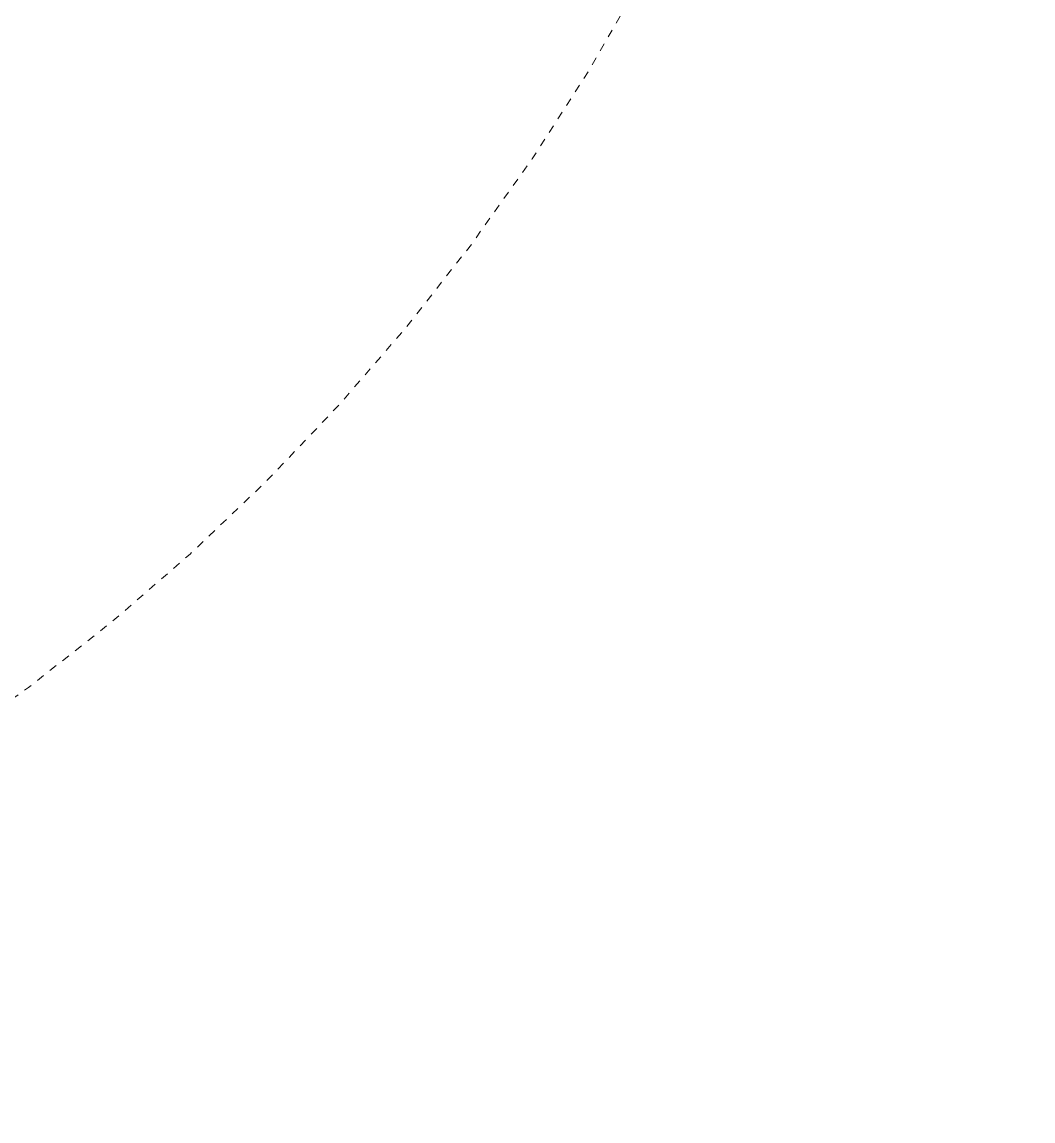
# Model space of a CAD drawing. Header units: inches. Extents: x -10205 to 13964, y -460 to 30702.
# Drawn here: x -2568.92 to -2553.15, y 10786.28 to 10803.41 of the extents above; entities that cross this region are included whole.
import ezdxf

# ---------------------------------------------------------------- set-up
doc = ezdxf.new("R2010")
doc.units = ezdxf.units.IN
doc.header["$MEASUREMENT"] = 0
doc.linetypes.add('Dash', pattern=[0.25, 0.125, -0.125])
for name, color, linetype, lineweight in [('A-GENM', 5, 'Continuous', 9), ('A-GENM-10', 5, 'Continuous', 25), ('A-GENM-HDLN', 13, 'Dash', 9)]:
    doc.layers.add(name, color=color, linetype=linetype, lineweight=lineweight)

# ---------------------------------------------------------------- blocks, each defined once
blk = doc.blocks.new('_THE_ WINDOW _ DOOR - Door - 1st Floor-1770927-SITE PLAN - CAD FILE')
at = {"layer": 'A-GENM'}
h = blk.add_hatch(color=256, dxfattribs=at)
h.paths.add_polyline_path([(17.0125, -0.8125), (17.0125, -4.8125), (19.0125, -4.8125), (19.0125, -0.8125)], flags=0)
h.paths.add_polyline_path([(-17.0125, -0.8125), (-19.0125, -0.8125), (-19.0125, -4.8125), (-17.0125, -4.8125), (-17.0125, -1.7849)], flags=0)
h = blk.add_hatch(color=256, dxfattribs=at)
h.paths.add_polyline_path([(17.0125, -0.8125), (-17.0125, -0.8125), (-17.0125, -2.3125), (17.0125, -2.3125)], flags=0)
h.paths.add_polyline_path([(-17.0125, -4.3125), (-17.0125, -4.8125), (17.0125, -4.8125), (17.0125, -4.3125), (-12.0125, -4.3125)], flags=0)
h = blk.add_hatch(color=256, dxfattribs=at)
h.paths.add_polyline_path([(-12.0125, -2.3125), (-17.0125, -2.3125), (-17.0125, -2.8125), (-12.0125, -2.8125)], flags=0)
h.paths.add_polyline_path([(17.0125, -2.3125), (12.0125, -2.3125), (12.0125, -2.8125), (17.0125, -2.8125)], flags=0)
h.paths.add_polyline_path([(-17.0125, -3.8125), (-17.0125, -4.3125), (-12.0125, -4.3125), (-12.0125, -3.8125), (-15.7625, -3.8125)], flags=0)
h.paths.add_polyline_path([(17.0125, -3.8125), (12.0125, -3.8125), (12.0125, -4.3125), (17.0125, -4.3125)], flags=0)
h = blk.add_hatch(color=256, dxfattribs=at)
h.paths.add_polyline_path([(-7.3775, -2.3125), (-12.0125, -2.3125), (-12.0125, -2.8125), (12.0125, -2.8125), (12.0125, -2.3125)], flags=0)
h.paths.add_polyline_path([(-7.3775, -3.8125), (-12.0125, -3.8125), (-12.0125, -4.3125), (12.0125, -4.3125), (12.0125, -3.8125)], flags=0)
blk.add_hatch(color=256, dxfattribs=at).paths.add_polyline_path([(-12.0125, -2.8125), (-17.0125, -2.8125), (-17.0125, -3.8125), (17.0125, -3.8125), (17.0125, -2.8125), (-7.3775, -2.8125)], flags=0)
for p, q in [((-17.0125, -0.8125), (17.0125, -0.8125)), ((-12.0125, -2.3125), (12.0125, -2.3125)), ((12.0125, -4.3125), (-12.0125, -4.3125)), ((17.0125, -4.8125), (-17.0125, -4.8125))]:
    blk.add_line(p, q, dxfattribs=at)
at = {"layer": 'A-GENM-10'}
for p, q in [((-17.0125, -0.8125), (-19.0125, -0.8125)), ((-19.0125, -0.8125), (-19.0125, -4.8125)), ((-17.0125, -4.8125), (-17.0125, -0.8125)), ((19.0125, -0.8125), (17.0125, -0.8125)), ((17.0125, -0.8125), (17.0125, -4.8125)), ((19.0125, -4.8125), (19.0125, -0.8125)), ((-12.0125, -2.3125), (-17.0125, -2.3125)), ((-17.0125, -2.3125), (-17.0125, -4.3125)), ((-12.0125, -4.3125), (-12.0125, -2.3125)), ((17.0125, -2.3125), (12.0125, -2.3125)), ((12.0125, -2.3125), (12.0125, -4.3125)), ((17.0125, -4.3125), (17.0125, -2.3125)), ((17.0125, -2.8125), (-17.0125, -2.8125)), ((-17.0125, -2.8125), (-17.0125, -3.8125)), ((17.0125, -3.8125), (17.0125, -2.8125)), ((-17.0125, -3.8125), (17.0125, -3.8125)), ((-17.0125, -4.3125), (-12.0125, -4.3125)), ((12.0125, -4.3125), (17.0125, -4.3125)), ((-19.0125, -4.8125), (-17.0125, -4.8125)), ((17.0125, -4.8125), (19.0125, -4.8125))]:
    blk.add_line(p, q, dxfattribs=at)
at = {"layer": 'A-GENM-HDLN'}
blk.add_line((17.0125, 33.2125), (17.0125, -0.8125), dxfattribs=at)
blk.add_arc((17.0125, -0.8125), 34.025, 90, 180, dxfattribs=at)

msp = doc.modelspace()

# ---------------------------------------------------------------- block references
at = {"layer": 'A-GENM', "rotation": 180}
msp.add_blockref('_THE_ WINDOW _ DOOR - Door - 1st Floor-1770927-SITE PLAN - CAD FILE', (-2572.161, 10819.489), dxfattribs=at)

doc.saveas('drawing.dxf')
